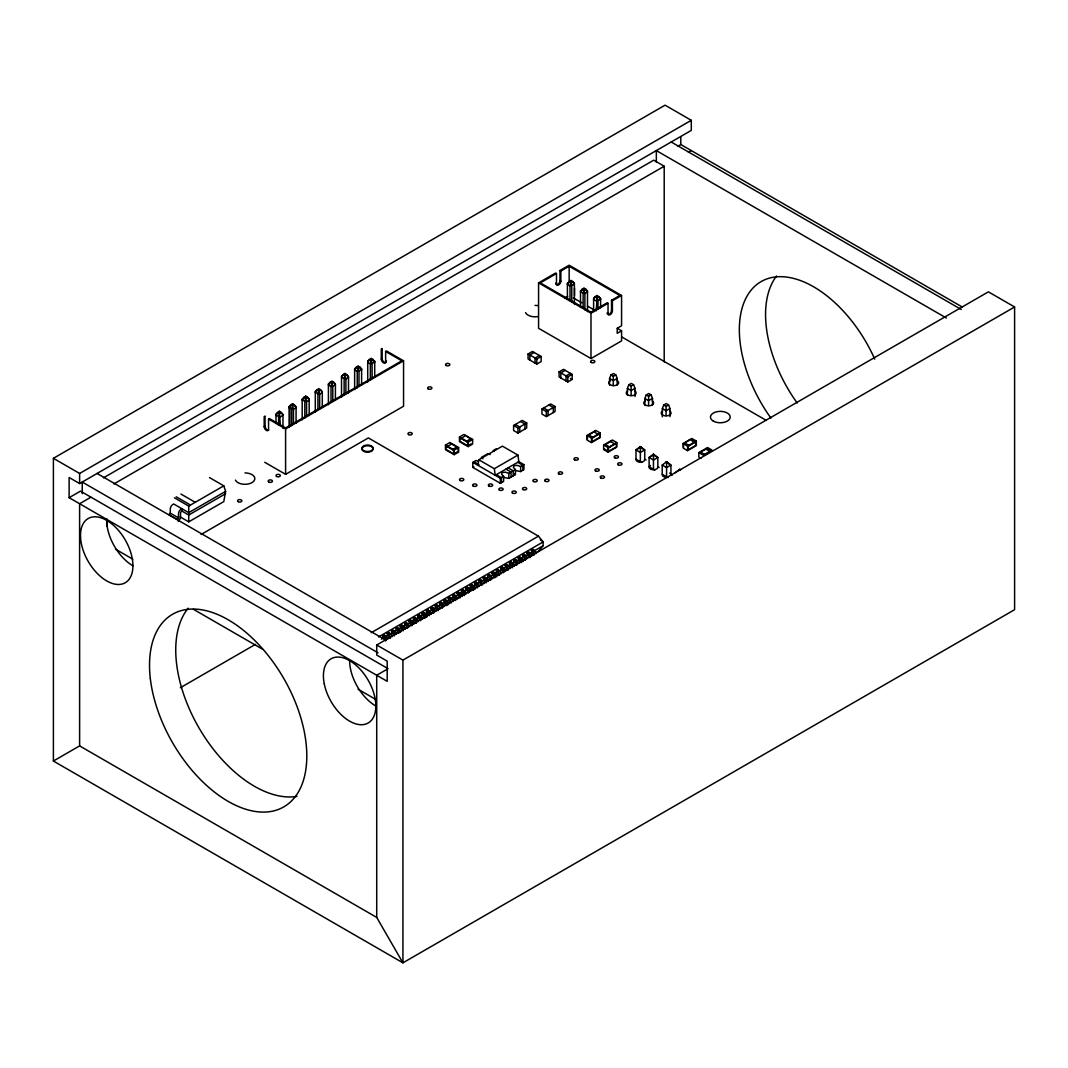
<?xml version="1.0" encoding="UTF-8"?>
<svg xmlns="http://www.w3.org/2000/svg" width="1068" height="1068" viewBox="0 0 1068 1068"><rect width="100%" height="100%" fill="white"/><g stroke="black" fill="none" stroke-linecap="round" stroke-linejoin="round"><path stroke-width="1.5" d="M617.184 384.961L617.184 378.419L615.769 374.868L613.312 376.296L613.272 385.588M635.019 396.482L635.019 388.298L633.604 384.747L631.135 386.175L631.108 395.467M652.495 404.932L652.495 398.391L651.079 394.84L648.623 396.268L648.583 405.56M669.97 416.667L669.97 408.483L668.595 404.932L666.098 406.374L666.058 415.652M514.909 470.481L520.65 471.549L523.921 469.666L523.921 464.62L518.821 461.67L517.913 455.088L502.414 446.144L478.811 459.761L477.917 465.288L478.998 464.66L473.898 461.71M209.475 477.57L223.786 485.833L225.615 491.347L223.786 501.6L188.729 521.851L180.145 516.885M662.347 416.774L662.347 408.603L663.722 405.012L666.218 403.557L668.595 404.932M609.548 385.081L609.548 378.539L610.963 374.948L613.433 373.52L615.769 374.868M627.383 394.96L627.383 388.418L628.798 384.827L631.268 383.399L633.604 384.747M644.858 405.052L644.858 398.511L646.274 394.92L648.743 393.491L651.079 394.84M275.985 423.502L275.985 414.291L279.482 411.26L282.967 414.291L282.967 428.415M291.711 405.213L292.579 403.704L296.076 406.721L296.076 423.128M348.502 392.85L348.502 376.457L345.017 373.426L341.52 376.457L341.52 397.136M600.603 307.717L600.603 298.506L597.105 295.489L593.608 298.506L593.608 311.629M201.091 534.481L368.34 437.92L538.472 536.149L543.105 541.943L543.105 545.735L538.472 551.275L483.684 582.914M275.985 414.291L279.482 411.26L280.35 412.782L278.601 412.782M289.094 427.414L289.094 406.721L292.579 403.704L293.46 405.213M302.191 419.844L302.191 399.152L305.688 396.135L309.186 399.152L309.186 415.559M315.3 412.275L315.3 391.596L318.798 388.565L322.296 391.596L322.296 407.362M328.41 404.705L328.41 384.026L331.908 380.996L335.405 384.026L335.405 399.792M341.52 376.457L345.017 373.426M354.629 389.58L354.629 368.887L358.114 365.857L361.611 368.887L361.611 384.654M367.726 382.01L367.726 361.318L371.223 358.301L374.721 361.318L374.721 377.084M567.402 299.147L567.402 283.38L570.899 280.35L574.384 283.38L574.384 304.06M580.511 307.344L580.511 290.95L583.996 287.919L587.493 290.95L587.493 311.629M593.608 298.506L597.105 295.489M646.047 459.961L644.738 459.2L644.738 449.935L640.359 446.584L635.994 449.935L635.994 459.2L641.668 462.471M659.156 467.517L657.835 466.769L657.835 457.504L653.469 454.154L649.104 457.504L649.104 466.769L654.777 470.04M667.887 477.61L662.213 474.339L662.213 465.074L666.579 461.71L670.944 465.074L670.944 474.339L672.253 475.086M675.31 472.643L679.689 469.279L680.556 469.786L678.807 469.786M53.4 458.319L665.07 105.171L691.29 120.31L691.29 130.403L79.619 483.55L69.126 477.489L69.126 497.675L387.203 681.317L387.203 661.132L376.71 655.071L376.71 644.992L988.381 291.844L1014.6 306.97L1014.6 609.681L402.93 962.829L53.4 761.03L53.4 458.319L79.619 473.458L691.29 120.31M69.126 497.675L80.487 491.12L388.071 668.701L376.71 675.256L376.71 917.412L402.93 962.829L402.93 660.117L1014.6 306.97M103.436 477.863L653.709 160.173L664.203 166.221L664.203 361.945M677.966 146.169L680.797 144.527L962.428 307.117M90.98 497.167L79.619 503.722L79.619 745.891L53.4 761.03M113.929 483.924L664.203 166.221M688.446 152.217L691.29 150.588M289.094 406.721L290.87 405.693M302.191 399.152L303.979 398.124M315.3 391.596L316.609 390.835M317.089 390.554L317.93 390.074M328.41 384.026L329.718 383.265M354.629 368.887L357.246 367.379M367.726 361.318L370.356 359.809M268.789 430.084A3.084 1.789 60 0 1 266.413 429.256A3.084 1.789 60 0 1 265.064 426.145L265.064 416.053L264.183 416.56L264.183 426.653A3.084 1.789 60 0 0 266.373 430.431A3.084 1.789 60 0 0 268.549 429.176L268.549 419.083L269.43 418.576L285.597 427.921L401.808 360.81L385.641 351.479L385.641 361.571A3.084 1.789 60 0 1 383.465 362.84A3.084 1.789 60 0 1 381.276 359.048L381.276 348.956L382.144 348.462L382.144 358.541A3.084 1.789 60 0 0 383.772 361.918A3.084 1.789 60 0 0 386.229 362.159M385.641 351.479L386.523 350.985L403.557 360.81L403.557 406.227L285.597 474.325L264.744 462.284M264.183 426.653L265.064 426.145M381.276 359.048L382.144 358.541M385.641 361.571L386.523 361.064M268.549 419.083L285.597 428.922L403.557 360.81M538.566 282.873L555.6 273.034L556.481 273.541L556.481 283.634A3.084 1.789 -60 0 0 558.657 284.889A3.084 1.789 -60 0 0 560.847 281.111L560.847 271.018L569.151 266.226L619.827 295.489L611.523 300.282L611.523 310.361A3.084 1.789 -60 0 1 609.347 314.152A3.084 1.789 -60 0 1 607.158 312.884L608.026 313.391A3.084 1.789 -60 0 0 610.215 314.659A3.084 1.789 -60 0 0 612.405 310.868L612.405 300.776L621.576 295.489L621.576 325.753L617.211 328.276L617.211 333.323L621.576 330.8L621.576 340.892L590.991 358.541L538.566 328.276L538.566 282.873L590.991 313.138L608.026 303.299L608.026 313.391M555.894 284.221A3.084 1.789 -60 0 0 558.35 283.968A3.084 1.789 -60 0 0 559.966 280.604L559.966 270.511L569.151 265.211L621.576 295.489M556.481 273.541L540.315 282.873L590.991 312.136L607.158 302.805L608.026 303.299M567.402 283.38L570.018 281.859M174.418 497.808L188.729 506.072L223.786 485.833M225.615 493.723L188.729 515.016L181.894 511.065L180.545 512.426L180.532 516.592A3.418 1.976 -60 0 1 178.142 521.131M225.615 491.347L188.729 512.653L173.697 503.976L172.656 504.59A3.871 2.229 -60 0 0 170.306 508.675L170.266 513.601L168.931 514.616L177.128 519.342L178.476 518.26L178.503 513.414A3.871 2.229 -60 0 1 180.852 509.329L181.894 508.702L181.894 511.065M564.825 297.985L567.709 296.317M580.511 290.95L583.128 289.428M528.073 353.975L532.438 351.465L541.169 356.498L541.169 361.545L536.803 364.068L528.073 359.022L528.073 353.975L536.803 359.022L541.169 356.498M534.187 352.467L529.821 354.99L529.821 360.036M539.433 355.497L535.055 358.02L535.055 363.067M559.071 371.878L563.437 369.354L572.181 374.401L572.181 379.447L567.816 381.97L559.071 376.924L559.071 371.878L567.816 376.924L572.181 374.401M565.186 370.369L560.82 372.892L560.82 377.939M445.463 445.089L449.908 442.526L458.653 447.559L458.653 452.111L454.194 454.674L445.463 449.628L445.463 445.089L454.194 450.135L458.653 447.559M459.44 437.026L463.899 434.449L472.63 439.495L472.63 444.034L468.171 446.611L459.44 441.565L459.44 437.026L468.171 442.072L472.63 439.495M570.432 373.399L566.067 375.923L566.067 380.956M453.753 453.927L453.753 450.389L445.89 445.85L445.89 449.388L453.753 453.927L458.212 451.35L458.212 447.812L450.349 443.273M468.852 445.209L471.081 443.914M513.601 425.478L522.345 420.445L526.711 422.955L526.711 428.001L517.98 433.047L513.601 430.524L513.601 425.478L517.98 428.001L526.711 422.955M541.957 409.017L550.688 403.971L555.066 406.494L555.066 411.54L546.322 416.587L541.957 414.064L541.957 409.017L546.322 411.54L555.066 406.494M617.184 378.419L613.272 380.675L609.548 378.539M523.921 464.62L520.65 466.502L517.099 465.341L514.095 465.755L513.388 467.49L515.403 469.533L508.849 473.324L505.311 472.163L502.294 472.563L501.6 474.299L503.615 476.341L503.615 481.388L500.331 483.283L472.804 467.397L472.804 462.351L476.088 460.455L478.397 461.389M496.406 448.72L493.122 450.616L494.057 451.257M472.804 467.397L473.898 466.756M478.811 459.761L494.324 468.719L517.913 455.088M635.019 388.298L631.108 390.568L627.383 388.418M518.821 461.67L495.232 475.287L494.324 468.719M472.804 462.351L500.331 478.237L503.615 476.341M503.108 477.289L508.849 478.371L515.403 474.579L515.403 469.533M587.013 435.464L595.757 430.417L600.216 432.981L600.216 437.52L591.472 442.566L587.013 440.003L587.013 435.464L591.472 438.027L600.216 432.981M592.7 432.687L588.762 434.956L593.221 437.52M595.317 431.165L594.008 431.926L598.467 434.502M652.495 398.391L648.583 400.647L644.858 398.511M180.358 687.725L255.466 644.364M603.62 445.049L612.351 440.003L616.81 442.566L616.81 447.105L608.079 452.151L603.62 449.588L603.62 445.049L608.079 447.612L616.81 442.566M604.061 445.289L611.924 440.75M669.97 408.483L666.058 410.739L662.347 408.603M641.241 447.091L639.492 447.091M654.35 454.648L652.601 454.648M683.133 443.527L691.877 438.481L696.336 441.057L696.336 445.596L687.592 450.643L683.133 448.066L683.133 443.527L687.592 446.104L696.336 441.057M695.895 441.818L688.032 446.357L688.032 449.882L695.895 445.343L695.895 441.818L692.558 439.882M371.223 632.71L538.472 536.149M667.447 462.217L665.698 462.217M378.446 637.009L543.105 541.943M698.859 452.605L707.603 447.559L712.062 450.135L703.318 455.182L698.859 452.605L698.859 457.144L701.089 458.439M699.3 452.859L707.163 448.32L710.514 450.255M385.561 640.92L382.785 636.248L384.48 635.273L386.376 636.368L387.684 639.265M389.927 638.397L387.15 633.724L388.859 632.75L390.754 633.845L392.049 636.742M394.306 635.874L391.515 631.201L393.224 630.227L395.12 631.321L396.415 634.218M398.671 633.351L395.894 628.692L397.59 627.704L399.485 628.798L400.78 631.695M403.036 630.828L400.26 626.168L401.955 625.181L403.851 626.275L405.159 629.172M407.415 628.304L404.625 623.645L406.334 622.657L408.23 623.752L409.525 626.649M411.781 625.781L408.991 621.122L410.699 620.134L412.595 621.229L413.89 624.126M416.146 623.258L413.369 618.599L415.065 617.611L416.961 618.706L418.269 621.616M420.512 620.748L417.735 616.076L419.444 615.088L421.339 616.183L422.634 619.093M424.89 618.225L422.1 613.553L423.809 612.565L425.705 613.659L427 616.57M429.256 615.702L426.466 611.029L428.175 610.042L430.07 611.136L431.365 614.047M433.621 613.179L430.845 608.506L432.54 607.518L434.436 608.613L435.744 611.523M437.987 610.656L435.21 605.983L436.919 604.995L438.814 606.09L440.109 609M442.366 608.133L439.575 603.46L441.284 602.472L443.18 603.567L444.475 606.477M446.731 605.609L443.954 600.937L445.65 599.949L447.545 601.044L448.84 603.954M451.096 603.086L448.32 598.414L450.015 597.426L451.911 598.521L453.219 601.431M455.475 600.563L452.685 595.891L454.394 594.903L456.29 596.011L457.585 598.908M459.841 598.04L457.051 593.367L458.759 592.393L460.655 593.488L461.95 596.385M464.206 595.517L461.429 590.844L463.125 589.87L465.021 590.964L466.329 593.861M468.572 592.994L465.795 588.321L467.504 587.347L469.399 588.441L470.694 591.338M472.95 590.471L470.16 585.798L471.869 584.823L473.765 585.918L475.06 588.815M477.316 587.947L474.526 583.275L476.235 582.3L478.13 583.395L479.425 586.292M481.681 585.424L478.905 580.752L480.6 579.777L482.496 580.872L483.804 583.769M486.047 582.901L483.27 578.242L484.979 577.254L486.874 578.349L488.169 581.246M490.426 580.378L487.635 575.719L489.344 574.731L491.24 575.826L492.535 578.722M494.791 577.855L492.014 573.196L493.71 572.208L495.605 573.302L496.9 576.199M499.156 575.332L496.38 570.672L498.075 569.685L499.971 570.779L501.279 573.676M503.535 572.808L500.745 568.149L502.454 567.161L504.35 568.256L505.645 571.166M507.901 570.299L505.111 565.626L506.819 564.638L508.715 565.733L510.01 568.643M512.266 567.775L509.489 563.103L511.185 562.115L513.081 563.21L514.389 566.12M516.632 565.252L513.855 560.58L515.564 559.592L517.459 560.687L518.754 563.597M521.01 562.729L518.22 558.057L519.929 557.069L521.825 558.163L523.12 561.074M525.376 560.206L522.586 555.534L524.295 554.546L526.19 555.64L527.485 558.551M529.741 557.683L526.965 553.01L528.66 552.023L530.556 553.117L531.864 556.028M534.107 555.16L531.33 550.487L533.039 549.499L534.934 550.594L536.229 553.504M400.26 627.076L401.955 625.181M404.625 624.553L406.334 623.565L407.816 624.42M413.369 619.507L415.065 618.519L416.56 619.373L414.851 620.361M417.735 616.984L419.444 615.088M422.1 614.46L423.809 612.565M426.466 611.937L428.175 610.042M439.575 604.368L441.284 602.472M448.32 599.322L450.015 597.426M452.685 596.798L454.394 595.824L455.876 596.678M461.429 591.752L463.125 590.778L464.62 591.632L462.911 592.62M465.795 589.229L467.504 587.347M474.526 584.183L476.235 582.3M487.635 576.627L489.344 574.731M496.38 571.58L498.075 569.685M500.745 569.057L502.454 568.069L503.936 568.924M509.489 564.011L511.185 563.023L512.68 563.877L510.971 564.865M513.855 561.488L515.564 559.592M522.586 556.441L524.295 554.546M381.343 639.131L436.225 607.438M439.108 605.77L475.22 584.93M478.104 583.261L543.105 545.735M382.785 636.248L384.68 637.342L386.376 636.368M387.15 633.724L389.046 634.819L390.754 633.845M391.515 631.201L393.411 632.296L395.12 631.321M395.894 628.692L397.79 629.786L399.485 628.798M400.26 626.168L402.155 627.263L403.851 626.275M404.625 623.645L406.521 624.74L408.23 623.752M408.991 621.122L410.886 622.217L412.595 621.229M413.369 618.599L415.265 619.694L416.961 618.706M417.735 616.076L419.631 617.17L421.339 616.183M422.1 613.553L423.996 614.647L425.705 613.659M426.466 611.029L428.361 612.124L430.07 611.136M430.845 608.506L432.74 609.601L434.436 608.613M435.21 605.983L437.106 607.078L438.814 606.09M439.575 603.46L441.471 604.555L443.18 603.567M443.954 600.937L445.85 602.032L447.545 601.044M448.32 598.414L450.215 599.508L451.911 598.521M452.685 595.891L454.581 596.985L456.29 596.011M457.051 593.367L458.946 594.462L460.655 593.488M461.429 590.844L463.325 591.939L465.021 590.964M465.795 588.321L467.691 589.416L469.399 588.441M470.16 585.798L472.056 586.893L473.765 585.918M474.526 583.275L476.421 584.37L478.13 583.395M478.905 580.752L480.8 581.86L482.496 580.872M483.27 578.242L485.166 579.337L486.874 578.349M487.635 575.719L489.531 576.813L491.24 575.826M492.014 573.196L493.91 574.29L495.605 573.302M496.38 570.672L498.275 571.767L499.971 570.779M500.745 568.149L502.641 569.244L504.35 568.256M505.111 565.626L507.006 566.721L508.715 565.733M509.489 563.103L511.385 564.198L513.081 563.21M513.855 560.58L515.751 561.675L517.459 560.687M518.22 558.057L520.116 559.151L521.825 558.163M522.586 555.534L524.481 556.628L526.19 555.64M526.965 553.01L528.86 554.105L530.556 553.117M531.33 550.487L533.226 551.582L534.934 550.594M423.582 615.315L425.291 614.327L426.586 617.237M471.642 587.574L473.351 586.586L474.646 589.483M519.702 559.819L521.411 558.844L522.706 561.741M703.759 455.435L711.622 450.896M387.083 638.691L450.522 602.058M453.406 600.39L476.475 587.08M490.199 454.581L487.876 453.646L481.334 457.424L482.936 458.759M671.185 142.004L961.227 309.466M946.381 318.037L656.339 150.588L656.339 162.202M559.966 270.511L560.847 271.018M611.523 300.282L612.405 300.776M571.767 281.859L574.384 283.38M584.877 289.428L587.493 290.95M597.987 296.997L600.603 298.506M559.966 280.604L560.847 281.111M611.523 310.361L612.405 310.868M555.6 283.127L556.481 283.634M573.369 297.919L581.82 302.805M587.453 306.049L594.489 310.12M617.331 328.343L621.576 330.8M621.696 336.914L766.063 420.271M628.798 384.827L631.135 386.175M646.274 394.92L648.623 396.268M663.722 405.012L666.098 406.374M610.963 374.948L613.312 376.296M570.432 378.446L572.181 379.447M666.579 462.551L670.944 465.074L666.579 467.597L662.213 465.074M548.939 404.986L553.317 407.509L553.317 412.542M543.705 408.003L548.071 410.526L548.071 415.572M604.061 448.827L607.398 450.749M520.597 421.446L524.962 423.969L524.962 429.016M515.35 424.477L519.729 427L519.729 432.046M372.105 359.809L374.721 361.318M358.995 367.379L361.611 368.887M517.726 462.297L522.839 465.248L522.839 470.294M469.573 438.227L465.648 435.464L461.189 438.534M472.203 439.749L470.881 438.481L466.436 441.565M508.114 467.851L513.227 470.801L513.227 475.847M505.938 469.106L511.038 472.056L511.038 477.102M496.326 474.659L501.426 477.61L501.426 482.656M309.186 399.152L305.688 396.135M180.933 494.043L195.244 502.307M176.193 496.78L190.504 505.044M170.279 513.121L178.476 517.846M97.095 473.458L385.695 640.079M376.71 644.992L402.93 660.117M378.045 652.828L82.236 482.042L82.236 493.656M115.477 549.152L132.806 559.165M358.02 689.194L375.349 699.193M193.441 609.307L262.741 649.317M79.619 745.891L376.71 917.412M514.482 473.938L515.403 474.579M533.226 551.582L534.521 554.492M528.86 554.105L530.155 557.015M524.481 556.628L525.79 559.525M520.116 559.151L521.411 562.048M515.751 561.675L517.045 564.571M511.385 564.198L512.68 567.095M507.006 566.721L508.315 569.618M502.641 569.244L503.936 572.141M498.275 571.767L499.57 574.664M495.192 573.97L496.5 576.88M493.91 574.29L495.205 577.187M489.531 576.813L490.839 579.71M485.166 579.337L486.461 582.234M480.8 581.86L482.095 584.757M476.421 584.37L477.73 587.28M472.056 586.893L473.351 589.803M467.691 589.416L468.986 592.326M463.325 591.939L464.62 594.849M458.946 594.462L460.255 597.372M454.581 596.985L455.876 599.896M450.215 599.508L451.51 602.419M447.132 601.725L448.44 604.621M445.85 602.032L447.145 604.942M441.471 604.555L442.779 607.465M437.106 607.078L438.401 609.975M432.74 609.601L434.035 612.498M428.361 612.124L429.67 615.021M423.996 614.647L425.291 617.544M419.631 617.17L420.925 620.067M415.265 619.694L416.56 622.591M410.886 622.217L412.195 625.114M406.521 624.74L407.816 627.637M402.155 627.263L403.45 630.16M399.072 629.466L400.38 632.376M397.79 629.786L399.085 632.683M393.411 632.296L394.719 635.206M389.046 634.819L390.341 637.729M384.68 637.342L385.975 640.253M710.313 451.657L705.855 449.081M705.067 454.674L700.608 452.111M694.587 442.566L690.128 439.495L683.573 443.781L683.573 447.318M689.341 445.596L684.882 443.02M687.592 446.104L687.592 450.643M680.797 136.771L680.797 144.527M679.689 469.279L679.689 470.12M666.579 461.71L666.579 476.849M653.469 454.154L653.469 469.293M640.359 446.584L640.359 461.723M615.061 444.088L610.616 441.511M609.828 447.105L605.369 444.542M608.079 447.612L608.079 452.151M597.987 309.226L597.987 301.029L597.105 297.505L595.357 296.49L593.608 299.521L596.238 301.029L600.603 299.521L598.854 296.49L597.105 297.505L596.238 310.868M591.472 438.027L591.472 442.566M590.991 313.138L590.991 358.541M587.453 435.704L587.453 439.242M584.877 309.867L584.877 293.473L583.996 289.935L582.26 288.921L580.511 291.951L584.877 293.473L587.493 291.951L585.745 288.921L583.996 289.935L583.128 293.473L583.128 308.225M574.504 287.986L574.504 295.556M571.767 302.297L571.767 285.904L570.899 282.366L569.151 281.365L567.402 284.382L570.018 285.904L574.384 284.382L572.648 281.365L570.899 282.366L570.018 285.904L570.018 300.655M569.151 266.226L569.151 282.486M567.816 376.924L567.816 381.97M546.322 411.54L546.322 416.587M542.157 541.062L540.448 539.166L540.448 540.074M536.803 359.022L536.803 364.068M533.039 549.499L533.039 550.407M528.66 552.023L528.66 552.93M520.65 466.502L520.65 471.549M519.929 557.069L519.929 557.977M517.98 428.001L517.98 433.047M511.185 562.115L511.185 563.023M508.849 473.324L508.849 478.371M506.819 564.638L506.819 565.546M502.454 567.161L502.454 568.069M500.331 478.237L500.331 483.283M493.71 572.208L493.71 573.115M484.979 577.254L484.979 578.162M480.6 579.777L480.6 580.685M471.869 584.823L471.869 585.731M468.171 442.072L468.171 446.611M463.125 589.87L463.125 590.778M458.759 592.393L458.759 593.301M456.904 447.065L452.445 449.628M454.394 594.903L454.394 595.824M454.194 450.135L454.194 454.674M451.657 444.034L447.212 446.611M445.65 599.949L445.65 600.857M436.919 604.995L436.919 605.903M432.54 607.518L432.54 608.426M415.065 617.611L415.065 618.519M410.699 620.134L410.699 621.042M406.334 622.657L406.334 623.565M397.59 627.704L397.59 628.611M388.859 632.75L388.859 633.658M384.48 635.273L384.48 636.181M372.105 378.606L372.105 363.841L371.223 360.316L369.475 359.302L367.726 362.332L370.356 363.841L374.721 362.332L372.972 359.302L371.223 360.316L370.356 363.841L370.356 380.235M358.995 386.162L358.995 371.41L358.114 367.886L356.378 366.871L354.629 369.902L357.246 371.41L361.611 369.902L359.863 366.871L358.114 367.886L357.246 371.41L357.246 387.804M345.885 393.732L345.885 378.98L345.017 375.442L343.269 374.441L341.52 377.471L345.885 378.98L348.502 377.471L346.766 374.441L345.017 375.442L344.136 378.98L344.136 395.374M332.775 401.301L332.775 386.549L331.908 383.011L330.159 382.01L328.41 385.027L331.027 386.549L335.405 385.027L333.657 382.01L331.908 383.011L331.027 386.549L331.027 401.301M319.666 408.87L319.666 394.119L318.798 390.581L317.049 389.566L315.3 392.597L319.666 394.119L322.296 392.597L320.547 389.566L318.798 390.581L317.93 394.119L317.93 408.87M306.569 416.44L306.569 401.675L305.688 398.15L303.939 397.136L302.191 400.166L306.569 401.675L309.186 400.166L307.437 397.136L305.688 398.15L304.821 401.675L304.821 418.082M293.46 424.009L293.46 409.244L292.579 405.72L290.83 404.705L289.094 407.736L293.46 409.244L296.076 407.736L294.327 404.705L292.579 405.72L291.711 409.244L291.711 425.638M289.922 406.24L289.922 425.918M285.597 428.922L285.597 474.325M280.35 425.011L279.482 413.289L277.733 412.275L275.985 415.305L280.35 416.814L282.967 415.305L281.218 412.275L279.482 413.289L278.601 416.814L278.601 425.011M188.729 506.072L188.729 521.851M106.707 521.264L106.707 526.244M79.619 473.458L79.619 483.55M537.631 316.635A9.892 5.714 0 0 1 525.523 312.604M535.068 305.421A9.892 5.714 0 0 1 537.631 305.608M244.959 472.91A9.892 5.714 0 0 1 254.811 478.117A9.892 5.714 0 0 1 246.681 484.231A9.892 5.714 0 0 1 235.414 480.093M617.211 380.742A4.939 2.857 0 0 1 617.211 384.787A4.939 2.857 0 0 1 610.215 384.787A4.939 2.857 0 0 1 610.215 380.742M634.686 390.835A4.939 2.857 0 0 1 634.686 394.866A4.939 2.857 0 0 1 627.69 394.866A4.939 2.857 0 0 1 627.69 390.835M652.161 400.927A4.939 2.857 0 0 1 652.161 404.959A4.939 2.857 0 0 1 645.165 404.959A4.939 2.857 0 0 1 645.165 400.927M669.636 411.02A4.939 2.857 0 0 1 669.636 415.051A4.939 2.857 0 0 1 662.641 415.051A4.939 2.857 0 0 1 662.641 411.02M644.538 459.053A4.325 2.496 0 0 1 640.359 462.19A4.325 2.496 0 0 1 636.181 459.053M657.648 466.623A4.325 2.496 0 0 1 652.348 469.68A4.325 2.496 0 0 1 650.412 465.501M667.7 477.249A4.325 2.496 0 0 1 662.4 474.192M669.636 473.071A4.325 2.496 0 0 1 670.757 475.474M363.24 451.096A5.62 3.244 0 0 1 366.524 445.797A5.62 3.244 0 0 1 372.812 450.095M372.145 450.843A5.62 3.244 0 0 1 371.157 451.47M369.929 451.938A5.62 3.244 0 0 1 364.321 451.671M770.949 418.135A105.038 60.649 60 0 1 761.297 281.485A105.038 60.649 60 0 1 874.732 359.102M797.169 402.996A105.038 60.649 60 0 1 776.583 275.958M296.984 796.368A111.219 64.213 60 0 1 198.835 727.642A111.219 64.213 60 0 1 188.182 608.186M132.899 565.773A37.073 21.4 60 0 1 106.747 518.794M375.642 705.921A37.073 21.4 60 0 1 349.623 660.411M599.775 433.741L591.912 438.281L591.912 441.818L599.775 437.279L599.775 433.741M616.383 443.327L608.506 447.866L608.506 451.404L616.383 446.865L616.383 443.327M640.359 447.412L635.994 449.935L640.359 452.458L644.738 449.935L640.359 447.412M653.469 454.981L649.104 457.504L653.469 460.028L657.835 457.504L653.469 454.981M467.744 442.312L459.881 437.773L459.881 441.311L467.744 445.85L467.744 442.312M713.331 421.099A9.892 5.714 0 0 0 729.871 418.549A9.892 5.714 0 0 0 717.763 411.554A9.892 5.714 0 0 0 713.331 421.099M595.584 470.921A2.163 1.255 0 0 0 599.201 470.361A2.163 1.255 0 0 0 596.545 468.839A2.163 1.255 0 0 0 595.584 470.921M591.205 362.452A2.163 1.255 0 0 0 594.823 361.892A2.163 1.255 0 0 0 592.179 360.37A2.163 1.255 0 0 0 591.205 362.452M574.611 459.827A2.163 1.255 0 0 0 578.229 459.267A2.163 1.255 0 0 0 575.572 457.731A2.163 1.255 0 0 0 574.611 459.827M618.305 464.874A2.163 1.255 0 0 0 621.923 464.313A2.163 1.255 0 0 0 619.266 462.778A2.163 1.255 0 0 0 618.305 464.874M614.808 457.812A2.163 1.255 0 0 0 618.425 457.251A2.163 1.255 0 0 0 615.769 455.716A2.163 1.255 0 0 0 614.808 457.812M558.884 473.952A2.163 1.255 0 0 0 562.502 473.391A2.163 1.255 0 0 0 559.846 471.856A2.163 1.255 0 0 0 558.884 473.952M545.334 481.267A2.163 1.255 0 0 0 548.952 480.707A2.163 1.255 0 0 0 546.309 479.172A2.163 1.255 0 0 0 545.334 481.267M533.533 481.521A2.163 1.255 0 0 0 537.151 480.96A2.163 1.255 0 0 0 534.507 479.425A2.163 1.255 0 0 0 533.533 481.521M523.053 489.585A2.163 1.255 0 0 0 526.671 489.024A2.163 1.255 0 0 0 524.028 487.502A2.163 1.255 0 0 0 523.053 489.585M512.573 493.122A2.163 1.255 0 0 0 516.191 492.562A2.163 1.255 0 0 0 513.534 491.026A2.163 1.255 0 0 0 512.573 493.122M499.464 490.092A2.163 1.255 0 0 0 503.081 489.531A2.163 1.255 0 0 0 500.425 488.009A2.163 1.255 0 0 0 499.464 490.092M488.97 486.06A2.163 1.255 0 0 0 492.588 485.499A2.163 1.255 0 0 0 489.945 483.964A2.163 1.255 0 0 0 488.97 486.06M473.244 486.06A2.163 1.255 0 0 0 476.862 485.499A2.163 1.255 0 0 0 474.219 483.964A2.163 1.255 0 0 0 473.244 486.06M600.817 477.983A2.163 1.255 0 0 0 604.435 477.423A2.163 1.255 0 0 0 601.791 475.901A2.163 1.255 0 0 0 600.817 477.983M276.639 476.475A2.163 1.255 0 0 0 280.257 475.914A2.163 1.255 0 0 0 277.6 474.379A2.163 1.255 0 0 0 276.639 476.475M268.776 482.028A2.163 1.255 0 0 0 272.393 481.468A2.163 1.255 0 0 0 269.737 479.933A2.163 1.255 0 0 0 268.776 482.028M446.157 365.483A2.163 1.255 0 0 0 449.775 364.922A2.163 1.255 0 0 0 447.132 363.4A2.163 1.255 0 0 0 446.157 365.483M428.241 388.939A2.163 1.255 0 0 0 431.859 388.378A2.163 1.255 0 0 0 429.216 386.856A2.163 1.255 0 0 0 428.241 388.939M238.191 501.693A2.163 1.255 0 0 0 241.809 501.132A2.163 1.255 0 0 0 239.152 499.61A2.163 1.255 0 0 0 238.191 501.693M408.577 434.596A2.163 1.255 0 0 0 412.195 434.035A2.163 1.255 0 0 0 409.551 432.513A2.163 1.255 0 0 0 408.577 434.596M460.134 480.507A2.163 1.255 0 0 0 463.752 479.946A2.163 1.255 0 0 0 461.109 478.424A2.163 1.255 0 0 0 460.134 480.507M364.321 450.923A5.62 3.244 0 0 0 373.132 448.52A5.62 3.244 0 0 0 365.123 445.316A5.62 3.244 0 0 0 364.321 450.923M150.334 678.661A111.219 64.213 60 0 0 276.852 809.998A111.219 64.213 60 0 0 257.308 643.056A111.219 64.213 60 0 0 150.334 678.661M80.527 537.084A37.073 21.4 60 0 0 120.964 584.276A37.073 21.4 60 0 0 118.628 530.569A37.073 21.4 60 0 0 80.527 537.084M324.258 683.867A37.073 21.4 60 0 0 368.019 723.076A37.073 21.4 60 0 0 356.592 665.738A37.073 21.4 60 0 0 324.258 683.867"/></g></svg>
